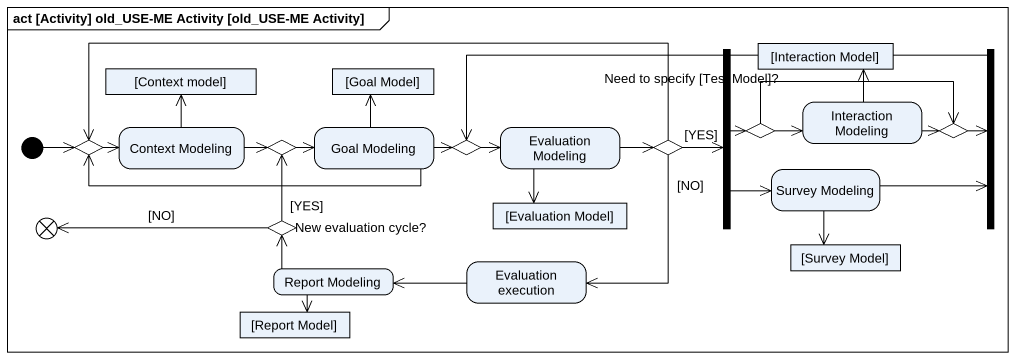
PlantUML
@startuml
mainframe act [Activity] old_USE-ME Activity [old_USE-ME Activity]
hide empty description
state "[Context model]" as Context_model <<object>>
state "[Goal Model]" as Goal_Model <<object>>
state fork1 <<fork>>
state "[Interaction Model]" as Interaction_Model <<object>>
state fork2 <<join>>
state choice1 <<choice>>
state "Context Modeling" as Context_Modeling
state choice2 <<choice>>
state "Goal Modeling" as Goal_Modeling
state choice3 <<choice>>
state "Evaluation Modeling" as Evaluation_Modeling
state "Need to specify [Test Model]?" as Need_to_specify_Test_Model <<choice>>
state choice4 <<choice>>
state "Interaction Modeling" as Interaction_Modeling
state choice5 <<choice>>
state "Survey Modeling" as Survey_Modeling
state flowfinal1 <<end>>
state "New evaluation cycle?" as New_evaluation_cycle <<choice>>
state "[Evaluation Model]" as Evaluation_Model <<object>>
state "[Survey Model]" as Survey_Model <<object>>
state "Report Modeling" as Report_Modeling
state "Evaluation execution" as Evaluation_execution
state "[Report Model]" as Report_Model <<object>>
[*] -right-> choice1
fork1 -right-> choice4
fork1 -right-> Survey_Modeling
fork2 -left-> choice3
choice1 -right-> Context_Modeling
Context_Modeling -up-> Context_model
Context_Modeling -right-> choice2
choice2 -right-> Goal_Modeling
Goal_Modeling -up-> Goal_Model
Goal_Modeling -left-> choice1
Goal_Modeling -right-> choice3
choice3 -right-> Evaluation_Modeling
Evaluation_Modeling -right-> Need_to_specify_Test_Model
Evaluation_Modeling --> Evaluation_Model
Need_to_specify_Test_Model -right-> fork1 : [YES]
Need_to_specify_Test_Model -left-> choice1
Need_to_specify_Test_Model --> Evaluation_execution : [NO]
choice4 -right-> Interaction_Modeling
choice4 -right-> choice5
Interaction_Modeling -up-> Interaction_Model
Interaction_Modeling -right-> choice5
choice5 -right-> fork2
Survey_Modeling -right-> fork2
Survey_Modeling --> Survey_Model
New_evaluation_cycle -up-> choice2 : [YES]
New_evaluation_cycle -left-> flowfinal1 : [NO]
Report_Modeling -up-> New_evaluation_cycle
Report_Modeling --> Report_Model
Evaluation_execution -left-> Report_Modeling
@enduml
